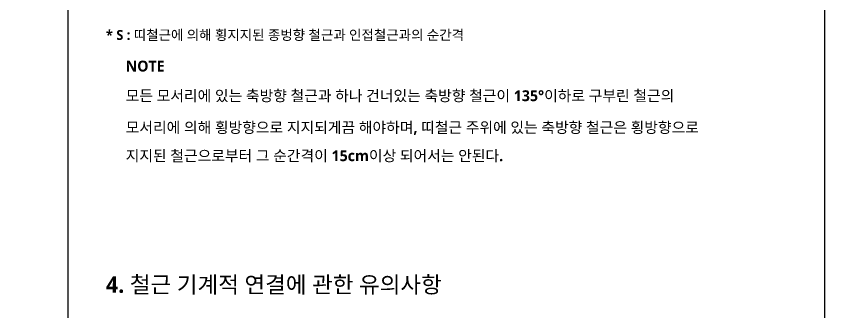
# Model space of a CAD drawing. Header units: millimetres. Extents: x 4573 to 501064, y -176100 to -4304.
# Drawn here: x 133398 to 157450, y -91759 to -82958 of the extents above; entities that cross this region are included whole.
import ezdxf

# ---------------------------------------------------------------- set-up
doc = ezdxf.new("R2010")
doc.units = ezdxf.units.MM
doc.header["$LTSCALE"] = 800
doc.linetypes.add('ACAD_ISO02W100', pattern=[15, 12, -3])
for name, color, linetype in [('ELE4', 4, 'Continuous'), ('MIDDLE', 6, 'Continuous'), ('TEXT', 3, 'Continuous'), ('TEXT5', 7, 'Continuous')]:
    doc.layers.add(name, color=color, linetype=linetype)
doc.styles.add('맑은고딕B', font='malgunbd.ttf')

msp = doc.modelspace()

# ---------------------------------------------------------------- linework, layer by layer
at = {"layer": 'ELE4', "color": 2}
msp.add_line((134939.5, -116700), (134939.5, -65400), dxfattribs=at)
at = {"layer": 'ELE4'}
msp.add_lwpolyline([(88750, -116700), (157450, -116700), (157450, -65400), (88750, -65400)], close=True, dxfattribs=at)

# ---------------------------------------------------------------- texts
at = {"layer": 'MIDDLE', "style": '맑은고딕B'}
msp.add_text('4. 철근 기계적 연결에 관한 유의사항', height=490.196, dxfattribs=at).set_placement((136067, -91193.4))
at = {"layer": 'TEXT', "style": '맑은고딕B'}
msp.add_text('* S : 띠철근에 의해 횡지지된 종벙향 철근과 인접철근과의 순간격', height=294.118, dxfattribs=at).set_placement((136067, -83665))
at = {"layer": 'TEXT5', "linetype": 'ACAD_ISO02W100', "style": '맑은고딕B'}
for s, height, p in [('NOTE', 323.53, (136655.3, -84605.3)), ('모든 모서리에 있는 축방향 철근과 하나 건너있는 축방향 철근이 135%%d이하로 구부린 철근의', 323.529, (136655.3, -85487.6)), ('모서리에 의해 횡방향으로 지지되게끔 해야하며, 띠철근 주위에 있는 축방향 철근은 횡방향으로', 323.529, (136655.3, -86432.6)), ('지지된 철근으로부터 그 순간격이 15cm이상 되어서는 안된다.', 323.529, (136655.3, -87273.9))]:
    msp.add_text(s, height=height, dxfattribs=at).set_placement(p)

doc.saveas('drawing.dxf')
